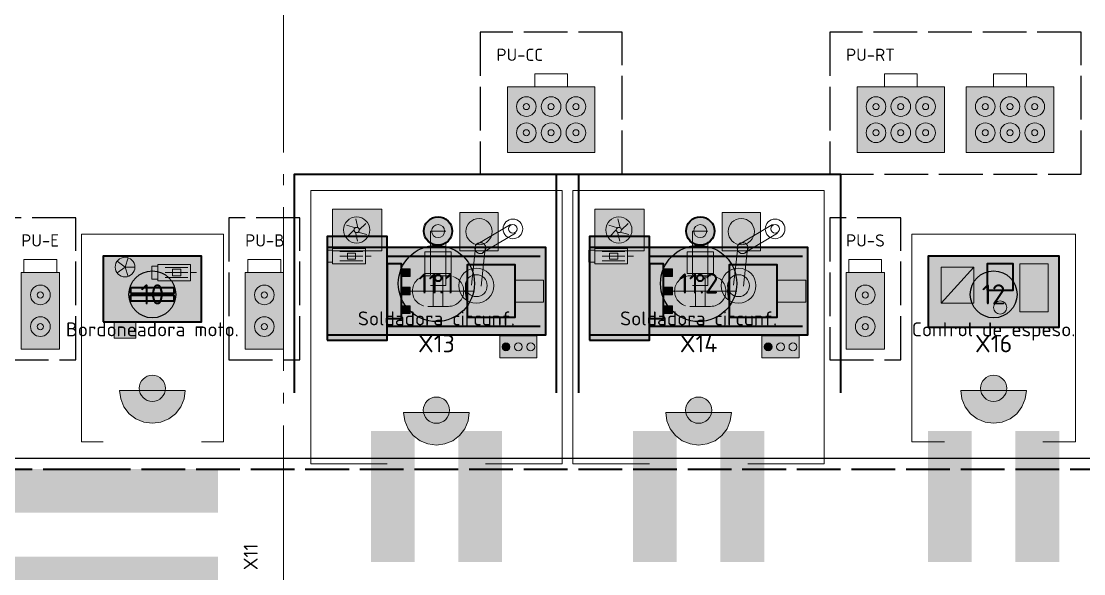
# Model space of a CAD drawing. Header units: millimetres. Extents: x 0 to 1682, y 0 to 1189.
# Drawn here: x 715 to 812.2, y 911.4 to 962 of the extents above; entities that cross this region are included whole.
import ezdxf
from ezdxf.enums import TextEntityAlignment as Align

# ---------------------------------------------------------------- set-up
doc = ezdxf.new("R2010")
doc.units = ezdxf.units.MM
doc.linetypes.add('IRAM-E-TRAZOS', pattern=[5, 4, -1])
doc.linetypes.add('IRAM-F-TRAZO-PUNTO', pattern=[20, 15, -2, 1, -2])
for name, color, linetype, lineweight, true_color in [('A-AREA-TRABAJO', 30, 'CONTINUOUS', 13, 0xeb963c), ('A-EQUIPO', 30, 'CONTINUOUS', 35, 0xe67800), ('A-MAMPARA', 1, 'CONTINUOUS', 35, 0xc82828), ('A-PASILLO', 2, 'IRAM-E-TRAZOS', 35, 0xd7a500), ('A-PULMON', 6, 'IRAM-E-TRAZOS', 25, 0xdc00c8), ('A-SENDA', 2, 'CONTINUOUS', 25, 0xd7a500)]:
    doc.layers.add(name, color=color, linetype=linetype, lineweight=lineweight, true_color=true_color)
for name, color, linetype, lineweight in [('A-EJE', 1, 'IRAM-F-TRAZO-PUNTO', 18), ('A-EQUIPO-FINO', 8, 'CONTINUOUS', 13), ('A-EQUIPO-OCULTO', 8, 'IRAM-E-TRAZOS', 13), ('A-EQUIPO-RELLENO', 9, 'CONTINUOUS', 13), ('A-OPERARIO', 6, 'CONTINUOUS', 18), ('A-PASO', 7, 'CONTINUOUS', 25), ('A-SECTOR', 1, 'CONTINUOUS', 25), ('A-TEXTO', 7, 'CONTINUOUS', 18)]:
    doc.layers.add(name, color=color, linetype=linetype, lineweight=lineweight)
doc.styles.add('ISO3098', font='isocpeur.ttf')

msp = doc.modelspace()

# ---------------------------------------------------------------- hatches: boundary and pattern name
at = {"layer": 'A-EQUIPO-RELLENO', "true_color": 0xfaf0fa}
h = msp.add_hatch(color=7, dxfattribs=at)
h.dxf.hatch_style = 1
h.paths.add_polyline_path([(759.5, 950), (767.5, 950), (767.5, 956), (759.5, 956)])
h = msp.add_hatch(color=7, dxfattribs=at)
h.dxf.hatch_style = 1
h.paths.add_polyline_path([(791.5, 950), (799.5, 950), (799.5, 956), (791.5, 956)])
h = msp.add_hatch(color=7, dxfattribs=at)
h.dxf.hatch_style = 1
h.paths.add_polyline_path([(801.5, 950), (809.5, 950), (809.5, 956), (801.5, 956)])
at = {"layer": 'A-EQUIPO-RELLENO', "true_color": 0xcdd0d4}
h = msp.add_hatch(color=7, dxfattribs=at)
h.dxf.hatch_style = 1
h.paths.add_polyline_path([(743.5, 941), (748, 941), (748, 944.8), (743.5, 944.8)])
at = {"layer": 'A-EQUIPO-RELLENO', "true_color": 0xeeeeee}
h = msp.add_hatch(color=7, dxfattribs=at)
h.dxf.hatch_style = 1
h.paths.add_polyline_path([(755.15, 941), (758.65, 941), (758.65, 944.5), (755.15, 944.5)])
at = {"layer": 'A-EQUIPO-RELLENO', "true_color": 0xcdd0d4}
h = msp.add_hatch(color=7, dxfattribs=at)
h.dxf.hatch_style = 1
h.paths.add_polyline_path([(767.5, 941), (772, 941), (772, 944.8), (767.5, 944.8)])
at = {"layer": 'A-EQUIPO-RELLENO', "true_color": 0xeeeeee}
h = msp.add_hatch(color=7, dxfattribs=at)
h.dxf.hatch_style = 1
h.paths.add_polyline_path([(779.15, 941), (782.65, 941), (782.65, 944.5), (779.15, 944.5)])
at = {"layer": 'A-EQUIPO-RELLENO', "true_color": 0xcdd0d4}
h = msp.add_hatch(color=7, dxfattribs=at)
h.dxf.hatch_style = 1
h.paths.add_polyline_path([(754.45, 942.8), (754.406, 943.136), (754.276, 943.45), (754.069, 943.719), (753.8, 943.926), (753.486, 944.056), (753.15, 944.1), (752.814, 944.056), (752.5, 943.926), (752.231, 943.719), (752.024, 943.45), (751.894, 943.136), (751.85, 942.8), (751.894, 942.464), (752.024, 942.15), (752.231, 941.881), (752.5, 941.674), (752.814, 941.544), (753.15, 941.5), (753.486, 941.544), (753.8, 941.674), (754.069, 941.881), (754.276, 942.15), (754.406, 942.464)])
h = msp.add_hatch(color=7, dxfattribs=at)
h.dxf.hatch_style = 1
h.paths.add_polyline_path([(778.45, 942.8), (778.406, 943.136), (778.276, 943.45), (778.069, 943.719), (777.8, 943.926), (777.486, 944.056), (777.15, 944.1), (776.814, 944.056), (776.5, 943.926), (776.231, 943.719), (776.024, 943.45), (775.894, 943.136), (775.85, 942.8), (775.894, 942.464), (776.024, 942.15), (776.231, 941.881), (776.5, 941.674), (776.814, 941.544), (777.15, 941.5), (777.486, 941.544), (777.8, 941.674), (778.069, 941.881), (778.276, 942.15), (778.406, 942.464)])
h = msp.add_hatch(color=7, dxfattribs=at)
h.dxf.hatch_style = 1
h.paths.add_polyline_path([(743, 932.8), (748.5, 932.8), (748.5, 942.3), (743, 942.3)])
at = {"layer": 'A-EQUIPO-RELLENO', "true_color": 0xffffff}
h = msp.add_hatch(color=7, dxfattribs=at)
h.dxf.hatch_style = 1
h.paths.add_polyline_path([(756.488, 938), (756.401, 938.776), (756.143, 939.513), (755.727, 940.175), (755.175, 940.727), (754.513, 941.143), (753.776, 941.401), (753, 941.488), (752.224, 941.401), (751.487, 941.143), (750.825, 940.727), (750.273, 940.175), (749.857, 939.513), (749.599, 938.776), (749.512, 938), (749.599, 937.224), (749.857, 936.487), (750.273, 935.825), (750.825, 935.273), (751.487, 934.857), (752.224, 934.599), (753, 934.512), (753.776, 934.599), (754.513, 934.857), (755.175, 935.273), (755.727, 935.825), (756.143, 936.487), (756.401, 937.224)])
at = {"layer": 'A-EQUIPO-RELLENO', "true_color": 0xcdd0d4}
h = msp.add_hatch(color=7, dxfattribs=at)
h.dxf.hatch_style = 1
h.paths.add_polyline_path([(767, 932.8), (772.5, 932.8), (772.5, 942.3), (767, 942.3)])
at = {"layer": 'A-EQUIPO-RELLENO', "true_color": 0xffffff}
h = msp.add_hatch(color=7, dxfattribs=at)
h.dxf.hatch_style = 1
h.paths.add_polyline_path([(780.488, 938), (780.401, 938.776), (780.143, 939.513), (779.727, 940.175), (779.175, 940.727), (778.513, 941.143), (777.776, 941.401), (777, 941.488), (776.224, 941.401), (775.487, 941.143), (774.825, 940.727), (774.273, 940.175), (773.857, 939.513), (773.599, 938.776), (773.512, 938), (773.599, 937.224), (773.857, 936.487), (774.273, 935.825), (774.825, 935.273), (775.487, 934.857), (776.224, 934.599), (777, 934.512), (777.776, 934.599), (778.513, 934.857), (779.175, 935.273), (779.727, 935.825), (780.143, 936.487), (780.401, 937.224)])
at = {"layer": 'A-EQUIPO-RELLENO', "true_color": 0xeeeeee}
h = msp.add_hatch(color=7, dxfattribs=at)
h.dxf.hatch_style = 1
h.paths.add_polyline_path([(722.5, 934.5), (731.5, 934.5), (731.5, 940.5), (722.5, 940.5)])
h = msp.add_hatch(color=7, dxfattribs=at)
h.dxf.hatch_style = 1
h.paths.add_polyline_path([(743, 933.3), (763, 933.3), (763, 941.3), (743, 941.3)])
at = {"layer": 'A-EQUIPO-RELLENO', "true_color": 0xcdd0d4}
h = msp.add_hatch(color=7, dxfattribs=at)
h.dxf.hatch_style = 1
h.paths.add_polyline_path([(743.5, 939.8), (746.5, 939.8), (746.5, 941.2), (743.5, 941.2)])
at = {"layer": 'A-EQUIPO-RELLENO', "true_color": 0xeeeeee}
h = msp.add_hatch(color=7, dxfattribs=at)
h.dxf.hatch_style = 1
h.paths.add_polyline_path([(751.95, 938.9), (754.35, 938.9), (754.35, 940.9), (751.95, 940.9)])
h = msp.add_hatch(color=7, dxfattribs=at)
h.dxf.hatch_style = 1
h.paths.add_polyline_path([(767, 933.3), (787, 933.3), (787, 941.3), (767, 941.3)])
at = {"layer": 'A-EQUIPO-RELLENO', "true_color": 0xcdd0d4}
h = msp.add_hatch(color=7, dxfattribs=at)
h.dxf.hatch_style = 1
h.paths.add_polyline_path([(767.5, 939.8), (770.5, 939.8), (770.5, 941.2), (767.5, 941.2)])
at = {"layer": 'A-EQUIPO-RELLENO', "true_color": 0xeeeeee}
h = msp.add_hatch(color=7, dxfattribs=at)
h.dxf.hatch_style = 1
h.paths.add_polyline_path([(775.95, 938.9), (778.35, 938.9), (778.35, 940.9), (775.95, 940.9)])
at = {"layer": 'A-EQUIPO-RELLENO', "true_color": 0xeedec0}
h = msp.add_hatch(color=7, dxfattribs=at)
h.dxf.hatch_style = 1
h.paths.add_polyline_path([(798, 934), (810, 934), (810, 940.5), (798, 940.5)])
at = {"layer": 'A-EQUIPO-RELLENO', "true_color": 0xcdd0d4}
h = msp.add_hatch(color=7, dxfattribs=at)
h.dxf.hatch_style = 1
h.paths.add_polyline_path([(727.5, 938.25), (730.5, 938.25), (730.5, 939.75), (727.5, 939.75)])
at = {"layer": 'A-EQUIPO-RELLENO', "true_color": 0xe2e7ee}
h = msp.add_hatch(color=7, dxfattribs=at)
h.dxf.hatch_style = 1
h.paths.add_polyline_path([(748.5, 934.8), (749.8, 934.8), (749.8, 939.8), (748.5, 939.8)])
at = {"layer": 'A-EQUIPO-RELLENO', "true_color": 0xcdd0d4}
h = msp.add_hatch(color=7, dxfattribs=at)
h.dxf.hatch_style = 1
h.paths.add_polyline_path([(755.8, 934.9), (760.2, 934.9), (760.2, 939.7), (755.8, 939.7)])
at = {"layer": 'A-EQUIPO-RELLENO', "true_color": 0xe2e7ee}
h = msp.add_hatch(color=7, dxfattribs=at)
h.dxf.hatch_style = 1
h.paths.add_polyline_path([(772.5, 934.8), (773.8, 934.8), (773.8, 939.8), (772.5, 939.8)])
at = {"layer": 'A-EQUIPO-RELLENO', "true_color": 0xcdd0d4}
h = msp.add_hatch(color=7, dxfattribs=at)
h.dxf.hatch_style = 1
h.paths.add_polyline_path([(779.8, 934.9), (784.2, 934.9), (784.2, 939.7), (779.8, 939.7)])
at = {"layer": 'A-EQUIPO-RELLENO', "true_color": 0xfaf0fa}
h = msp.add_hatch(color=7, dxfattribs=at)
h.dxf.hatch_style = 1
h.paths.add_polyline_path([(715, 932), (718.5, 932), (718.5, 939), (715, 939)])
at = {"layer": 'A-EQUIPO-RELLENO', "true_color": 0xffffff}
h = msp.add_hatch(color=7, dxfattribs=at)
h.dxf.hatch_style = 1
h.paths.add_polyline_path([(729.144, 937), (729.09, 937.477), (728.932, 937.93), (728.676, 938.337), (728.337, 938.676), (727.93, 938.932), (727.477, 939.09), (727, 939.144), (726.523, 939.09), (726.07, 938.932), (725.663, 938.676), (725.324, 938.337), (725.068, 937.93), (724.91, 937.477), (724.856, 937), (724.91, 936.523), (725.068, 936.07), (725.324, 935.663), (725.663, 935.324), (726.07, 935.068), (726.523, 934.91), (727, 934.856), (727.477, 934.91), (727.93, 935.068), (728.337, 935.324), (728.676, 935.663), (728.932, 936.07), (729.09, 936.523)])
at = {"layer": 'A-EQUIPO-RELLENO', "true_color": 0xfaf0fa}
h = msp.add_hatch(color=7, dxfattribs=at)
h.dxf.hatch_style = 1
h.paths.add_polyline_path([(735.5, 932), (739, 932), (739, 939), (735.5, 939)])
at = {"layer": 'A-EQUIPO-RELLENO', "true_color": 0x969ba0}
h = msp.add_hatch(color=7, dxfattribs=at)
h.dxf.hatch_style = 1
h.paths.add_polyline_path([(749.8, 938.65), (750.6, 938.65), (750.6, 939.35), (749.8, 939.35)])
h = msp.add_hatch(color=7, dxfattribs=at)
h.dxf.hatch_style = 1
h.paths.add_polyline_path([(773.8, 938.65), (774.6, 938.65), (774.6, 939.35), (773.8, 939.35)])
at = {"layer": 'A-EQUIPO-RELLENO', "true_color": 0xfaf0fa}
h = msp.add_hatch(color=7, dxfattribs=at)
h.dxf.hatch_style = 1
h.paths.add_polyline_path([(790.5, 932), (794, 932), (794, 939), (790.5, 939)])
at = {"layer": 'A-EQUIPO-RELLENO', "true_color": 0xffffff}
h = msp.add_hatch(color=7, dxfattribs=at)
h.dxf.hatch_style = 1
h.paths.add_polyline_path([(806.144, 937), (806.09, 937.477), (805.932, 937.93), (805.676, 938.337), (805.337, 938.676), (804.93, 938.932), (804.477, 939.09), (804, 939.144), (803.523, 939.09), (803.07, 938.932), (802.663, 938.676), (802.324, 938.337), (802.068, 937.93), (801.91, 937.477), (801.856, 937), (801.91, 936.523), (802.068, 936.07), (802.324, 935.663), (802.663, 935.324), (803.07, 935.068), (803.523, 934.91), (804, 934.856), (804.477, 934.91), (804.93, 935.068), (805.337, 935.324), (805.676, 935.663), (805.932, 936.07), (806.09, 936.523)])
at = {"layer": 'A-EQUIPO-RELLENO', "true_color": 0xe2e7ee}
h = msp.add_hatch(color=7, dxfattribs=at)
h.dxf.hatch_style = 1
h.paths.add_polyline_path([(725, 937.1), (729, 937.1), (729, 937.6), (725, 937.6)])
at = {"layer": 'A-EQUIPO-RELLENO', "true_color": 0x969ba0}
h = msp.add_hatch(color=7, dxfattribs=at)
h.dxf.hatch_style = 1
h.paths.add_polyline_path([(749.8, 936.95), (750.6, 936.95), (750.6, 937.65), (749.8, 937.65)])
at = {"layer": 'A-EQUIPO-RELLENO', "true_color": 0xe2e7ee}
h = msp.add_hatch(color=7, dxfattribs=at)
h.dxf.hatch_style = 1
h.paths.add_polyline_path([(760.2, 936.3), (762.8, 936.3), (762.8, 938.3), (760.2, 938.3)])
at = {"layer": 'A-EQUIPO-RELLENO', "true_color": 0x969ba0}
h = msp.add_hatch(color=7, dxfattribs=at)
h.dxf.hatch_style = 1
h.paths.add_polyline_path([(773.8, 936.95), (774.6, 936.95), (774.6, 937.65), (773.8, 937.65)])
at = {"layer": 'A-EQUIPO-RELLENO', "true_color": 0xe2e7ee}
h = msp.add_hatch(color=7, dxfattribs=at)
h.dxf.hatch_style = 1
h.paths.add_polyline_path([(784.2, 936.3), (786.8, 936.3), (786.8, 938.3), (784.2, 938.3)])
h = msp.add_hatch(color=7, dxfattribs=at)
h.dxf.hatch_style = 1
h.paths.add_polyline_path([(725, 936.4), (729, 936.4), (729, 936.9), (725, 936.9)])
at = {"layer": 'A-EQUIPO-RELLENO', "true_color": 0x969ba0}
h = msp.add_hatch(color=7, dxfattribs=at)
h.dxf.hatch_style = 1
h.paths.add_polyline_path([(749.8, 935.25), (750.6, 935.25), (750.6, 935.95), (749.8, 935.95)])
h = msp.add_hatch(color=7, dxfattribs=at)
h.dxf.hatch_style = 1
h.paths.add_polyline_path([(773.8, 935.25), (774.6, 935.25), (774.6, 935.95), (773.8, 935.95)])
at = {"layer": 'A-EQUIPO-RELLENO', "true_color": 0xcdd0d4}
h = msp.add_hatch(color=7, dxfattribs=at)
h.dxf.hatch_style = 1
h.paths.add_polyline_path([(723.5, 933), (725.5, 933), (725.5, 934.5), (723.5, 934.5)])
h = msp.add_hatch(color=7, dxfattribs=at)
h.dxf.hatch_style = 1
h.paths.add_polyline_path([(758.8, 931.2), (762.2, 931.2), (762.2, 933.2), (758.8, 933.2)])
h = msp.add_hatch(color=7, dxfattribs=at)
h.dxf.hatch_style = 1
h.paths.add_polyline_path([(782.8, 931.2), (786.2, 931.2), (786.2, 933.2), (782.8, 933.2)])
at = {"layer": 'A-EQUIPO-RELLENO', "true_color": 0xdc2828}
h = msp.add_hatch(color=7, dxfattribs=at)
h.dxf.hatch_style = 1
h.paths.add_polyline_path([(759.727, 932.2), (759.714, 932.293), (759.678, 932.38), (759.621, 932.455), (759.547, 932.512), (759.46, 932.548), (759.367, 932.56), (759.273, 932.548), (759.187, 932.512), (759.112, 932.455), (759.055, 932.38), (759.019, 932.293), (759.007, 932.2), (759.019, 932.107), (759.055, 932.02), (759.112, 931.945), (759.187, 931.888), (759.273, 931.852), (759.367, 931.84), (759.46, 931.852), (759.547, 931.888), (759.621, 931.945), (759.678, 932.02), (759.714, 932.107)])
h = msp.add_hatch(color=7, dxfattribs=at)
h.dxf.hatch_style = 1
h.paths.add_polyline_path([(783.727, 932.2), (783.714, 932.293), (783.678, 932.38), (783.621, 932.455), (783.547, 932.512), (783.46, 932.548), (783.367, 932.56), (783.273, 932.548), (783.187, 932.512), (783.112, 932.455), (783.055, 932.38), (783.019, 932.293), (783.007, 932.2), (783.019, 932.107), (783.055, 932.02), (783.112, 931.945), (783.187, 931.888), (783.273, 931.852), (783.367, 931.84), (783.46, 931.852), (783.547, 931.888), (783.621, 931.945), (783.678, 932.02), (783.714, 932.107)])
at = {"layer": 'A-EQUIPO-RELLENO', "true_color": 0xffffff}
h = msp.add_hatch(color=7, dxfattribs=at)
h.dxf.hatch_style = 1
h.paths.add_polyline_path([(728.2, 928.4), (728.159, 928.711), (728.039, 929), (727.849, 929.249), (727.6, 929.439), (727.311, 929.559), (727, 929.6), (726.689, 929.559), (726.4, 929.439), (726.151, 929.249), (725.961, 929), (725.841, 928.711), (725.8, 928.4), (725.841, 928.089), (725.961, 927.8), (726.151, 927.551), (726.4, 927.361), (726.689, 927.241), (727, 927.2), (727.311, 927.241), (727.6, 927.361), (727.849, 927.551), (728.039, 927.8), (728.159, 928.089)])
h = msp.add_hatch(color=7, dxfattribs=at)
h.dxf.hatch_style = 1
h.paths.add_polyline_path([(805.2, 928.4), (805.159, 928.711), (805.039, 929), (804.849, 929.249), (804.6, 929.439), (804.311, 929.559), (804, 929.6), (803.689, 929.559), (803.4, 929.439), (803.151, 929.249), (802.961, 929), (802.841, 928.711), (802.8, 928.4), (802.841, 928.089), (802.961, 927.8), (803.151, 927.551), (803.4, 927.361), (803.689, 927.241), (804, 927.2), (804.311, 927.241), (804.6, 927.361), (804.849, 927.551), (805.039, 927.8), (805.159, 928.089)])
at = {"layer": 'A-EQUIPO-RELLENO', "true_color": 0xfae1f5}
h = msp.add_hatch(color=7, dxfattribs=at)
h.dxf.hatch_style = 1
h.paths.add_polyline_path([(724, 928.2), (724.102, 927.424), (724.402, 926.7), (724.879, 926.079), (725.5, 925.602), (726.224, 925.302), (727, 925.2), (727.776, 925.302), (728.5, 925.602), (729.121, 926.079), (729.598, 926.7), (729.898, 927.424), (730, 928.2), (724, 928.2)])
h = msp.add_hatch(color=7, dxfattribs=at)
h.dxf.hatch_style = 1
h.paths.add_polyline_path([(801, 928.2), (801.102, 927.424), (801.402, 926.7), (801.879, 926.079), (802.5, 925.602), (803.224, 925.302), (804, 925.2), (804.776, 925.302), (805.5, 925.602), (806.121, 926.079), (806.598, 926.7), (806.898, 927.424), (807, 928.2), (801, 928.2)])
at = {"layer": 'A-EQUIPO-RELLENO', "true_color": 0xffffff}
h = msp.add_hatch(color=7, dxfattribs=at)
h.dxf.hatch_style = 1
h.paths.add_polyline_path([(754.2, 926.4), (754.159, 926.711), (754.039, 927), (753.849, 927.249), (753.6, 927.439), (753.311, 927.559), (753, 927.6), (752.689, 927.559), (752.4, 927.439), (752.151, 927.249), (751.961, 927), (751.841, 926.711), (751.8, 926.4), (751.841, 926.089), (751.961, 925.8), (752.151, 925.551), (752.4, 925.361), (752.689, 925.241), (753, 925.2), (753.311, 925.241), (753.6, 925.361), (753.849, 925.551), (754.039, 925.8), (754.159, 926.089)])
h = msp.add_hatch(color=7, dxfattribs=at)
h.dxf.hatch_style = 1
h.paths.add_polyline_path([(778.2, 926.4), (778.159, 926.711), (778.039, 927), (777.849, 927.249), (777.6, 927.439), (777.311, 927.559), (777, 927.6), (776.689, 927.559), (776.4, 927.439), (776.151, 927.249), (775.961, 927), (775.841, 926.711), (775.8, 926.4), (775.841, 926.089), (775.961, 925.8), (776.151, 925.551), (776.4, 925.361), (776.689, 925.241), (777, 925.2), (777.311, 925.241), (777.6, 925.361), (777.849, 925.551), (778.039, 925.8), (778.159, 926.089)])
at = {"layer": 'A-EQUIPO-RELLENO', "true_color": 0xfae1f5}
h = msp.add_hatch(color=7, dxfattribs=at)
h.dxf.hatch_style = 1
h.paths.add_polyline_path([(750, 926.2), (750.102, 925.424), (750.402, 924.7), (750.879, 924.079), (751.5, 923.602), (752.224, 923.302), (753, 923.2), (753.776, 923.302), (754.5, 923.602), (755.121, 924.079), (755.598, 924.7), (755.898, 925.424), (756, 926.2), (750, 926.2)])
h = msp.add_hatch(color=7, dxfattribs=at)
h.dxf.hatch_style = 1
h.paths.add_polyline_path([(774, 926.2), (774.102, 925.424), (774.402, 924.7), (774.879, 924.079), (775.5, 923.602), (776.224, 923.302), (777, 923.2), (777.776, 923.302), (778.5, 923.602), (779.121, 924.079), (779.598, 924.7), (779.898, 925.424), (780, 926.2), (774, 926.2)])
at = {"layer": 'A-SENDA', "true_color": 0xd7a500}
h = msp.add_hatch(color=7, dxfattribs=at)
h.dxf.hatch_style = 1
h.paths.add_polyline_path([(747, 912.5), (751, 912.5), (751, 924.5), (747, 924.5)])
h = msp.add_hatch(color=7, dxfattribs=at)
h.dxf.hatch_style = 1
h.paths.add_polyline_path([(755, 912.5), (759, 912.5), (759, 924.5), (755, 924.5)])
h = msp.add_hatch(color=7, dxfattribs=at)
h.dxf.hatch_style = 1
h.paths.add_polyline_path([(771, 912.5), (775, 912.5), (775, 924.5), (771, 924.5)])
h = msp.add_hatch(color=7, dxfattribs=at)
h.dxf.hatch_style = 1
h.paths.add_polyline_path([(779, 912.5), (783, 912.5), (783, 924.5), (779, 924.5)])
h = msp.add_hatch(color=7, dxfattribs=at)
h.dxf.hatch_style = 1
h.paths.add_polyline_path([(798, 912.5), (802, 912.5), (802, 924.5), (798, 924.5)])
h = msp.add_hatch(color=7, dxfattribs=at)
h.dxf.hatch_style = 1
h.paths.add_polyline_path([(806, 912.5), (810, 912.5), (810, 924.5), (806, 924.5)])
h = msp.add_hatch(color=7, dxfattribs=at)
h.dxf.hatch_style = 1
h.paths.add_polyline_path([(709, 917), (733, 917), (733, 921), (709, 921)])
h = msp.add_hatch(color=7, dxfattribs=at)
h.dxf.hatch_style = 1
h.paths.add_polyline_path([(709, 909), (733, 909), (733, 913), (709, 913)])

# ---------------------------------------------------------------- linework, layer by layer
at = {"layer": 'A-AREA-TRABAJO'}
for p, q in [((720.5, 923.5), (722.5, 923.5)), ((731.5, 923.5), (733.5, 923.5)), ((796.5, 923.5), (799.5, 923.5)), ((808.5, 923.5), (811.5, 923.5)), ((741.5, 921.5), (748.5, 921.5)), ((757.5, 921.5), (764.5, 921.5)), ((765.5, 921.5), (772.5, 921.5)), ((781.5, 921.5), (788.5, 921.5))]:
    msp.add_line(p, q, dxfattribs=at)
for points in [[(741.5, 921.5), (741.5, 946.5), (764.5, 946.5), (764.5, 921.5)], [(765.5, 921.5), (765.5, 946.5), (788.5, 946.5), (788.5, 921.5)], [(720.5, 923.5), (720.5, 942.5), (733.5, 942.5), (733.5, 923.5)], [(796.5, 923.5), (796.5, 942.5), (811.5, 942.5), (811.5, 923.5)]]:
    msp.add_lwpolyline(points, dxfattribs=at)
at = {"layer": 'A-EJE'}
for p, q in [((739, 530), (739, 1060)), ((749.8, 937.3), (756.5, 937.3)), ((773.8, 937.3), (780.5, 937.3))]:
    msp.add_line(p, q, dxfattribs=at)
at = {"layer": 'A-EQUIPO'}
for p, q in [((748.5, 940.5), (762.5, 940.5)), ((772.5, 940.5), (786.5, 940.5)), ((748.5, 934.1), (762.5, 934.1)), ((772.5, 934.1), (786.5, 934.1))]:
    msp.add_line(p, q, dxfattribs=at)
for points in [[(743, 932.8), (748.5, 932.8), (748.5, 942.3), (743, 942.3)], [(767, 932.8), (772.5, 932.8), (772.5, 942.3), (767, 942.3)], [(722.5, 934.5), (731.5, 934.5), (731.5, 940.5), (722.5, 940.5)], [(743, 933.3), (763, 933.3), (763, 941.3), (743, 941.3)], [(767, 933.3), (787, 933.3), (787, 941.3), (767, 941.3)], [(798, 934), (810, 934), (810, 940.5), (798, 940.5)], [(748.5, 934.8), (749.8, 934.8), (749.8, 939.8), (748.5, 939.8)], [(755.8, 934.9), (760.2, 934.9), (760.2, 939.7), (755.8, 939.7)], [(772.5, 934.8), (773.8, 934.8), (773.8, 939.8), (772.5, 939.8)], [(779.8, 934.9), (784.2, 934.9), (784.2, 939.7), (779.8, 939.7)], [(803.4, 937.4), (805.8, 937.4), (805.8, 939.8), (803.4, 939.8)], [(725, 937.1), (729, 937.1), (729, 937.6), (725, 937.6)], [(725, 936.4), (729, 936.4), (729, 936.9), (725, 936.9)]]:
    msp.add_lwpolyline(points, close=True, dxfattribs=at)
for points in [[(755.8, 936.5), (755.7, 937.3), (755.8, 938.1)], [(779.8, 936.5), (779.7, 937.3), (779.8, 938.1)]]:
    msp.add_lwpolyline(points, dxfattribs=at)
for centre, radius in [((753.15, 942.8), 1.3), ((777.15, 942.8), 1.3), ((753.15, 938.5), 0.3), ((777.15, 938.5), 0.3)]:
    msp.add_circle(centre, radius, dxfattribs=at)
at = {"layer": 'A-EQUIPO-FINO'}
for p, q in [((744.16, 940.92), (746.26, 940.92)), ((744.16, 940.5), (746.26, 940.5)), ((746.5, 940.5), (747.04, 940.5)), ((768.16, 940.92), (770.26, 940.92)), ((768.16, 940.5), (770.26, 940.5)), ((770.5, 940.5), (771.04, 940.5)), ((724.5, 939.5), (723.772, 940.029)), ((724.5, 939.5), (723.772, 938.971)), ((724.5, 939.5), (724.778, 940.356)), ((724.5, 939.5), (725.4, 939.5)), ((724.5, 939.5), (724.778, 938.644)), ((728.16, 939.45), (730.26, 939.45)), ((744.16, 940.08), (746.26, 940.08)), ((768.16, 940.08), (770.26, 940.08)), ((799.2, 936.2), (802.2, 939.5)), ((728.16, 939), (730.26, 939)), ((728.16, 938.55), (730.26, 938.55)), ((730.5, 939), (731.04, 939)), ((752.7, 935.9), (752.7, 938.7)), ((753.6, 935.9), (753.6, 938.7)), ((776.7, 935.9), (776.7, 938.7)), ((777.6, 935.9), (777.6, 938.7))]:
    msp.add_line(p, q, dxfattribs=at)
for points in [[(743.5, 941), (748, 941), (748, 944.8), (743.5, 944.8)], [(755.15, 941), (758.65, 941), (758.65, 944.5), (755.15, 944.5)], [(767.5, 941), (772, 941), (772, 944.8), (767.5, 944.8)], [(779.15, 941), (782.65, 941), (782.65, 944.5), (779.15, 944.5)], [(742.96, 939.94), (743.5, 939.94), (743.5, 941.06), (742.96, 941.06)], [(743.5, 939.8), (746.5, 939.8), (746.5, 941.2), (743.5, 941.2)], [(744.85, 940.22), (745.6, 940.22), (745.6, 940.78), (744.85, 940.78)], [(751.95, 938.9), (754.35, 938.9), (754.35, 940.9), (751.95, 940.9)], [(766.96, 939.94), (767.5, 939.94), (767.5, 941.06), (766.96, 941.06)], [(767.5, 939.8), (770.5, 939.8), (770.5, 941.2), (767.5, 941.2)], [(768.85, 940.22), (769.6, 940.22), (769.6, 940.78), (768.85, 940.78)], [(775.95, 938.9), (778.35, 938.9), (778.35, 940.9), (775.95, 940.9)], [(726.96, 938.4), (727.5, 938.4), (727.5, 939.6), (726.96, 939.6)], [(727.5, 938.25), (730.5, 938.25), (730.5, 939.75), (727.5, 939.75)], [(799.2, 936.2), (802.2, 936.2), (802.2, 939.5), (799.2, 939.5)], [(806.4, 935.4), (809, 935.4), (809, 939.8), (806.4, 939.8)], [(728.85, 938.7), (729.6, 938.7), (729.6, 939.3), (728.85, 939.3)], [(749.8, 938.65), (750.6, 938.65), (750.6, 939.35), (749.8, 939.35)], [(773.8, 938.65), (774.6, 938.65), (774.6, 939.35), (773.8, 939.35)], [(749.8, 936.95), (750.6, 936.95), (750.6, 937.65), (749.8, 937.65)], [(760.2, 936.3), (762.8, 936.3), (762.8, 938.3), (760.2, 938.3)], [(773.8, 936.95), (774.6, 936.95), (774.6, 937.65), (773.8, 937.65)], [(784.2, 936.3), (786.8, 936.3), (786.8, 938.3), (784.2, 938.3)], [(749.8, 935.25), (750.6, 935.25), (750.6, 935.95), (749.8, 935.95)], [(773.8, 935.25), (774.6, 935.25), (774.6, 935.95), (773.8, 935.95)], [(723.5, 933), (725.5, 933), (725.5, 934.5), (723.5, 934.5)], [(758.8, 931.2), (762.2, 931.2), (762.2, 933.2), (758.8, 933.2)], [(782.8, 931.2), (786.2, 931.2), (786.2, 933.2), (782.8, 933.2)]]:
    msp.add_lwpolyline(points, close=True, dxfattribs=at)
for points in [[(745.58, 943.108), (744.776, 943.331)], [(745.82, 943.108), (745.611, 943.916)], [(745.94, 942.9), (746.536, 943.485)], [(769.58, 943.108), (768.776, 943.331)], [(769.82, 943.108), (769.611, 943.916)], [(769.94, 942.9), (770.536, 943.485)], [(745.46, 942.9), (744.864, 942.315)], [(745.58, 942.692), (745.789, 941.884)], [(745.82, 942.692), (746.624, 942.469)], [(769.46, 942.9), (768.864, 942.315)], [(769.58, 942.692), (769.789, 941.884)], [(769.82, 942.692), (770.624, 942.469)]]:
    msp.add_lwpolyline(points, dxfattribs=at)
for centre, radius in [((761.233, 954.2), 0.9), ((763.5, 954.2), 0.9), ((765.767, 954.2), 0.9), ((793.233, 954.2), 0.9), ((795.5, 954.2), 0.9), ((797.767, 954.2), 0.9), ((803.233, 954.2), 0.9), ((805.5, 954.2), 0.9), ((807.767, 954.2), 0.9), ((761.233, 954.2), 0.28), ((763.5, 954.2), 0.28), ((765.767, 954.2), 0.28), ((793.233, 954.2), 0.28), ((795.5, 954.2), 0.28), ((797.767, 954.2), 0.28), ((803.233, 954.2), 0.28), ((805.5, 954.2), 0.28), ((807.767, 954.2), 0.28), ((761.233, 951.8), 0.9), ((761.233, 951.8), 0.28), ((763.5, 951.8), 0.9), ((763.5, 951.8), 0.28), ((765.767, 951.8), 0.9), ((765.767, 951.8), 0.28), ((793.233, 951.8), 0.9), ((793.233, 951.8), 0.28), ((795.5, 951.8), 0.9), ((795.5, 951.8), 0.28), ((797.767, 951.8), 0.9), ((797.767, 951.8), 0.28), ((803.233, 951.8), 0.9), ((803.233, 951.8), 0.28), ((805.5, 951.8), 0.9), ((805.5, 951.8), 0.28), ((807.767, 951.8), 0.9), ((807.767, 951.8), 0.28), ((745.7, 942.9), 1.2), ((753.15, 942.8), 0.6), ((756.9, 942.75), 1.2), ((760, 943), 0.9), ((760, 943), 0.4), ((769.7, 942.9), 1.2), ((777.15, 942.8), 0.6), ((780.9, 942.75), 1.2), ((784, 943), 0.9), ((784, 943), 0.4), ((745.7, 942.9), 0.24), ((769.7, 942.9), 0.24), ((724.5, 939.5), 0.9), ((756.65, 937.8), 1.6), ((756.65, 937.8), 1), ((780.65, 937.8), 1.6), ((780.65, 937.8), 1), ((716.75, 936.95), 0.9), ((737.25, 936.95), 0.9), ((792.25, 936.95), 0.9), ((716.75, 936.95), 0.28), ((737.25, 936.95), 0.28), ((792.25, 936.95), 0.28), ((804.6, 935.8), 0.6), ((716.75, 934.05), 0.9), ((737.25, 934.05), 0.9), ((792.25, 934.05), 0.9), ((716.75, 934.05), 0.28), ((737.25, 934.05), 0.28), ((792.25, 934.05), 0.28), ((759.367, 932.2), 0.36), ((760.5, 932.2), 0.36), ((761.633, 932.2), 0.36), ((783.367, 932.2), 0.36), ((784.5, 932.2), 0.36), ((785.633, 932.2), 0.36)]:
    msp.add_circle(centre, radius, dxfattribs=at)
at = {"layer": 'A-EQUIPO-OCULTO'}
for p, q in [((759.771, 943.387), (756.796, 941.625)), ((783.771, 943.387), (780.796, 941.625)), ((760.229, 942.613), (757.254, 940.85)), ((784.229, 942.613), (781.254, 940.85)), ((756.578, 941.286), (756.203, 937.849)), ((757.472, 941.189), (757.097, 937.751)), ((780.578, 941.286), (780.203, 937.849)), ((781.472, 941.189), (781.097, 937.751)), ((752.2, 938.7), (754.1, 938.7)), ((776.2, 938.7), (778.1, 938.7)), ((752.2, 935.9), (754.1, 935.9)), ((776.2, 935.9), (778.1, 935.9))]:
    msp.add_line(p, q, dxfattribs=at)
for points in [[(752.45, 937.8), (753.85, 937.8), (753.85, 942.8), (752.45, 942.8)], [(776.45, 937.8), (777.85, 937.8), (777.85, 942.8), (776.45, 942.8)]]:
    msp.add_lwpolyline(points, close=True, dxfattribs=at)
for centre in [(757.025, 941.237), (781.025, 941.237)]:
    msp.add_circle(centre, 0.5, dxfattribs=at)
for centre, start, end in [((752.2, 937.3), 90, 270), ((754.1, 937.3), 270, 90), ((776.2, 937.3), 90, 270), ((778.1, 937.3), 270, 90)]:
    msp.add_arc(centre, 1.4, start, end, dxfattribs=at)
at = {"layer": 'A-MAMPARA'}
for points in [[(740, 928), (740, 948), (766, 948), (766, 928)], [(764, 928), (764, 948), (790, 948), (790, 928)]]:
    msp.add_lwpolyline(points, dxfattribs=at)
at = {"layer": 'A-OPERARIO'}
for p, q in [((762, 956), (762, 957.2)), ((762, 957.2), (765, 957.2)), ((765, 956), (765, 957.2)), ((794, 956), (794, 957.2)), ((794, 957.2), (797, 957.2)), ((797, 956), (797, 957.2)), ((804, 956), (804, 957.2)), ((804, 957.2), (807, 957.2)), ((807, 956), (807, 957.2)), ((715.25, 939), (715.25, 940.2)), ((715.25, 940.2), (718.25, 940.2)), ((718.25, 939), (718.25, 940.2)), ((735.75, 939), (735.75, 940.2)), ((735.75, 940.2), (738.75, 940.2)), ((738.75, 939), (738.75, 940.2)), ((790.75, 939), (790.75, 940.2)), ((790.75, 940.2), (793.75, 940.2)), ((793.75, 939), (793.75, 940.2))]:
    msp.add_line(p, q, dxfattribs=at)
for points in [[(759.5, 950), (767.5, 950), (767.5, 956), (759.5, 956)], [(791.5, 950), (799.5, 950), (799.5, 956), (791.5, 956)], [(801.5, 950), (809.5, 950), (809.5, 956), (801.5, 956)], [(715, 932), (718.5, 932), (718.5, 939), (715, 939)], [(735.5, 932), (739, 932), (739, 939), (735.5, 939)], [(790.5, 932), (794, 932), (794, 939), (790.5, 939)], [(724, 928.2), (724.102, 927.424), (724.402, 926.7), (724.879, 926.079), (725.5, 925.602), (726.224, 925.302), (727, 925.2), (727.776, 925.302), (728.5, 925.602), (729.121, 926.079), (729.598, 926.7), (729.898, 927.424), (730, 928.2)], [(801, 928.2), (801.102, 927.424), (801.402, 926.7), (801.879, 926.079), (802.5, 925.602), (803.224, 925.302), (804, 925.2), (804.776, 925.302), (805.5, 925.602), (806.121, 926.079), (806.598, 926.7), (806.898, 927.424), (807, 928.2)], [(750, 926.2), (750.102, 925.424), (750.402, 924.7), (750.879, 924.079), (751.5, 923.602), (752.224, 923.302), (753, 923.2), (753.776, 923.302), (754.5, 923.602), (755.121, 924.079), (755.598, 924.7), (755.898, 925.424), (756, 926.2)], [(774, 926.2), (774.102, 925.424), (774.402, 924.7), (774.879, 924.079), (775.5, 923.602), (776.224, 923.302), (777, 923.2), (777.776, 923.302), (778.5, 923.602), (779.121, 924.079), (779.598, 924.7), (779.898, 925.424), (780, 926.2)]]:
    msp.add_lwpolyline(points, close=True, dxfattribs=at)
for centre in [(727, 928.4), (804, 928.4), (753, 926.4), (777, 926.4)]:
    msp.add_circle(centre, 1.2, dxfattribs=at)
at = {"layer": 'A-PASILLO'}
for p, q in [((707, 921), (721, 921)), ((721, 921), (950, 921))]:
    msp.add_line(p, q, dxfattribs=at)
at = {"layer": 'A-PASO'}
for centre, radius in [((753, 938), 3.488), ((777, 938), 3.488), ((727, 937), 2.144), ((804, 937), 2.144)]:
    msp.add_circle(centre, radius, dxfattribs=at)
at = {"layer": 'A-PULMON'}
for points in [[(757, 948), (770, 948), (770, 961), (757, 961)], [(789, 948), (812, 948), (812, 961), (789, 961)], [(713.5, 931), (720, 931), (720, 944), (713.5, 944)], [(734, 931), (740.5, 931), (740.5, 944), (734, 944)], [(789, 931), (795.5, 931), (795.5, 944), (789, 944)]]:
    msp.add_lwpolyline(points, close=True, dxfattribs=at)
at = {"layer": 'A-SECTOR'}
msp.add_lwpolyline([(675, 922), (885, 922), (885, 967), (675, 967)], close=True, dxfattribs=at)

# ---------------------------------------------------------------- texts
at = {"layer": 'A-PASO', "style": 'ISO3098'}
for s, p in [('11.1', (753, 938)), ('11.2', (777, 938)), ('10', (727, 937)), ('12', (804, 937))]:
    msp.add_text(s, height=1.84, dxfattribs=at).set_placement(p, align=Align.MIDDLE_CENTER)
at = {"layer": 'A-PULMON', "style": 'ISO3098'}
for s, p in [('PU-CC', (758.5, 959.5)), ('PU-RT', (790.5, 959.5)), ('PU-E', (715, 942.5)), ('PU-B', (735.5, 942.5)), ('PU-S', (790.5, 942.5))]:
    msp.add_text(s, height=1.12, dxfattribs=at).set_placement(p, align=Align.TOP_LEFT)
at = {"layer": 'A-TEXTO', "style": 'ISO3098'}
for s, p in [('Soldadora circunf.', (753, 935.44)), ('Soldadora circunf.', (777, 935.44)), ('Bordoneadora moto.', (727, 934.44)), ('Control de espeso.', (804, 934.44))]:
    msp.add_text(s, height=1.28, dxfattribs=at).set_placement(p, align=Align.TOP_CENTER)
for s, p in [('X13', (753, 932.5)), ('X14', (777, 932.5)), ('X16', (804, 932.5))]:
    msp.add_text(s, height=1.6, dxfattribs=at).set_placement(p, align=Align.MIDDLE_CENTER)
msp.add_text('X11', height=1.28, rotation=90, dxfattribs=at).set_placement((736, 911.75), align=Align.MIDDLE_LEFT)

doc.saveas('drawing.dxf')
